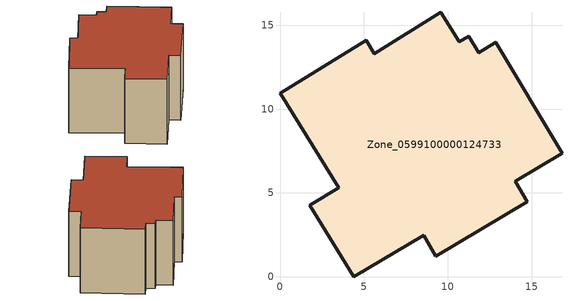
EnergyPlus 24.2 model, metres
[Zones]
Zone_0599100000124733
 floor ground (C_G): 14.75,4.47 9.29,1.24 8.56,2.47 4.39,0 1.78,4.26 3.49,5.32 0,10.94 5.13,14.12 5.63,13.32 9.6,15.78 10.7,14 11.26,14.35 11.86,13.37 12.87,13.98 16.82,7.37 14.02,5.71 z0
 wall outside (C_F): 11.86,13.37 11.26,14.35 10.7,14 9.6,15.78 5.63,13.32 5.13,14.12 0,10.94 3.49,5.32 1.78,4.26 4.39,0 8.56,2.47 9.29,1.24 14.75,4.47 14.02,5.71 16.82,7.37 12.87,13.98 11.86,13.37 z0:9.42
 roof outside (C_R): 16.82,7.37 12.87,13.98 11.86,13.37 11.26,14.35 10.7,14 9.6,15.78 5.63,13.32 5.13,14.12 0,10.94 3.49,5.32 1.78,4.26 4.39,0 8.56,2.47 9.29,1.24 14.75,4.47 14.02,5.71 z9.42
[BUILDING]
Pand.0599100000124733: North Axis=0; Terrain=City; Loads Convergence Tolerance Value=0.04; Temperature Convergence Tolerance Value=0.4; Solar Distribution=FullExterior; Maximum Number of Warmup Days=25; Minimum Number of Warmup Days=1
[Site:Location]
Rotterdam.The.Hague.AP_ZH_NLD Design_Conditions: Latitude=51.96; Longitude=4.45; Time Zone=1; Elevation=-4.5
[SITE:GROUNDTEMPERATURE:BUILDINGSURFACE]
18, 18, 18, 18, 18, 18, 18, 18, 18, 18, 18, 18
[MATERIAL] Thermal Absorptance=0.9; Solar Absorptance=0.7; Visible Absorptance=0.7
Name | Roughness | Thickness | Conductivity | Density | Specific Heat
G.D.1965 | MediumSmooth | 0.15 | 1 | 540 | 1210
F.D.1965 | Rough | 0.3 | 0.857143 | 1920 | 840
R.D.1965 | MediumRough | 0.2 | 0.08 | 1500 | 1000
[CONSTRUCTION]
C_G: G.D.1965
C_F: F.D.1965
C_R: R.D.1965
[ZONE]
Zone_0599100000124733: Type=1; Multiplier=1; Ceiling Height=Autocalculate; Volume=Autocalculate; Floor Area=autocalculate; Part of Total Floor Area=Yes
[ZONEINFILTRATION:DESIGNFLOWRATE]
Infil_Zone_0599100000124733: Zone or ZoneList or Space or SpaceList=Zone_0599100000124733; Schedule=AlwaysOn; Design Flow Rate Calculation Method=Flow/Area; Flow Rate per Floor Area=0.0042; Constant Term Coefficient=1; Temperature Term Coefficient=0; Velocity Term Coefficient=0; Velocity Squared Term Coefficient=0
[HVACTEMPLATE:ZONE:IDEALLOADSAIRSYSTEM]
Zone_0599100000124733: Maximum Heating Supply Air Temperature=50; Minimum Cooling Supply Air Temperature=13; Maximum Heating Supply Air Humidity Ratio=0.0156; Minimum Cooling Supply Air Humidity Ratio=0.0077; Heating Limit=NoLimit; Cooling Limit=NoLimit; Dehumidification Control Type=ConstantSensibleHeatRatio; Cooling Sensible Heat Ratio=0.7; Dehumidification Setpoint=60; Humidification Control Type=None; Humidification Setpoint=30; Outdoor Air Method=None; Outdoor Air Flow Rate per Person=0.00944; Outdoor Air Flow Rate per Zone Floor Area=0; Outdoor Air Flow Rate per Zone=0; Demand Controlled Ventilation Type=None; Outdoor Air Economizer Type=NoEconomizer; Heat Recovery Type=None; Sensible Heat Recovery Effectiveness=0.7; Latent Heat Recovery Effectiveness=0.65
[ZONECONTROL:THERMOSTAT]
ThermostatControl_Zone_0599100000124733: Zone or ZoneList=Zone_0599100000124733; Control Type Schedule=DualSetpointControlType; Control 1=Thermostat_Zone_0599100000124733; Temperature Difference Between Cutout And Setpoint=0
[THERMOSTATSETPOINT:DUALSETPOINT]
Thermostat_Zone_0599100000124733: Heating Setpoint Temperature Schedule=HeatingSetpoint_Zone_0599100000124733; Cooling Setpoint Temperature Schedule=CoolingSetpoint_Zone_0599100000124733
[SCHEDULE:COMPACT]
HeatingSetpoint_Zone_0599100000124733: Through: 12/31, For: AllDays, Until: 24:00, 21
CoolingSetpoint_Zone_0599100000124733: Through: 12/31, For: AllDays, Until: 24:00, 24
DualSetpointControlType: Through: 12/31, For: AllDays, Until: 24:00, 4
AlwaysOn: Through: 12/31, For: AllDays, Until: 24:00, 1
